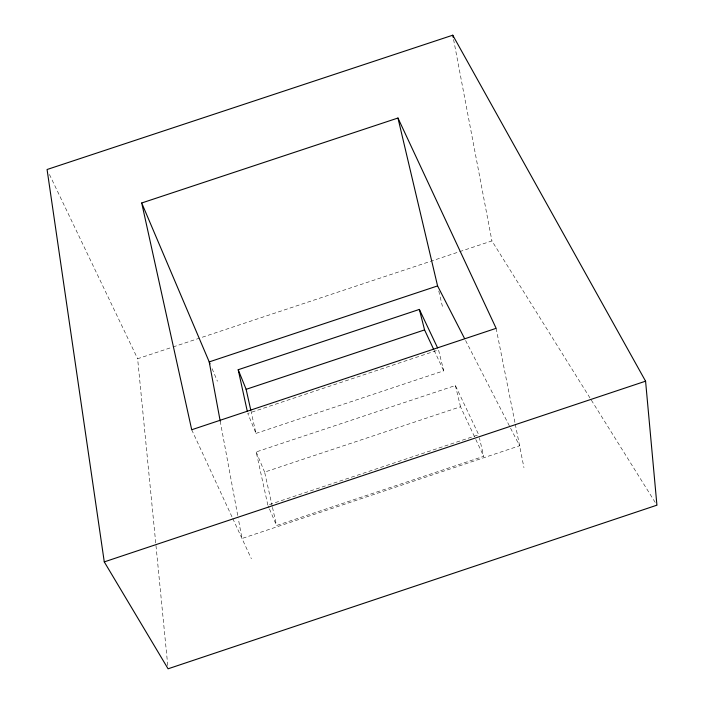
<?xml version="1.0" encoding="UTF-8"?>
<svg xmlns="http://www.w3.org/2000/svg" width="704" height="704" viewBox="0 0 704 704"><rect width="100%" height="100%" fill="white"/><g stroke="black" fill="none" stroke-linecap="round" stroke-linejoin="round"><path stroke-width="0.53" stroke-dasharray="3.52 2.64" d="M255.974 433.391L443.705 370.823L438.539 349.906L247.773 413.459L255.974 433.391L251.055 411.365M267.837 505.12L256.194 451.942L455.4 385.519L478.694 434.729L267.837 505.12L269.078 508.033M272.246 506.282L264.616 472.102L460.504 406.754L475.341 438.478M269.491 509.001L276.531 525.51L483.683 456.324L479.406 437.809M167.763 665.526L137.632 358.732L172.022 347.301M173.061 346.949L458.586 252.006M459.624 251.654L491.929 240.918L656.929 505.173M465.582 340.507L519.587 445.773L241.982 538.498L238.392 519.112M49.438 174.46L137.632 358.732M434.139 350.363L443.705 370.823M475.807 439.463L483.683 456.324M191.708 429.748L232.302 517.546M232.76 518.54L251.363 558.774M212.098 368.667L217.439 381.242M256.194 451.942L264.616 472.102M455.4 385.519L460.504 406.754M438.786 291.025L442.402 306.354M272.483 507.346L276.531 525.51M496.135 328.328L515.073 423.148M515.284 424.23L523.961 467.676M453.587 39.512L491.929 240.918M220.211 421.124L238.19 518.038"/><path stroke-width="1.06" d="M464.578 338.554L437.58 285.921L209.22 361.9L220.211 421.124M247.298 411.33L238.198 369.732L419.373 309.426L437.606 347.926M250.818 410.318L246.136 389.33L424.574 329.912L433.682 349.395M104.271 561.889L645.577 381.181L452.76 35.2L47.071 169.506L104.271 561.889L168.08 668.8L656.929 505.173L645.577 381.181M141.706 202.981L397.962 118.026L496.135 328.328L191.708 429.748L141.706 202.981L210.047 363.836M238.198 369.732L246.136 389.33M419.373 309.426L424.574 329.912M397.962 118.026L437.58 285.921M452.76 35.2L453.174 37.356"/></g></svg>
